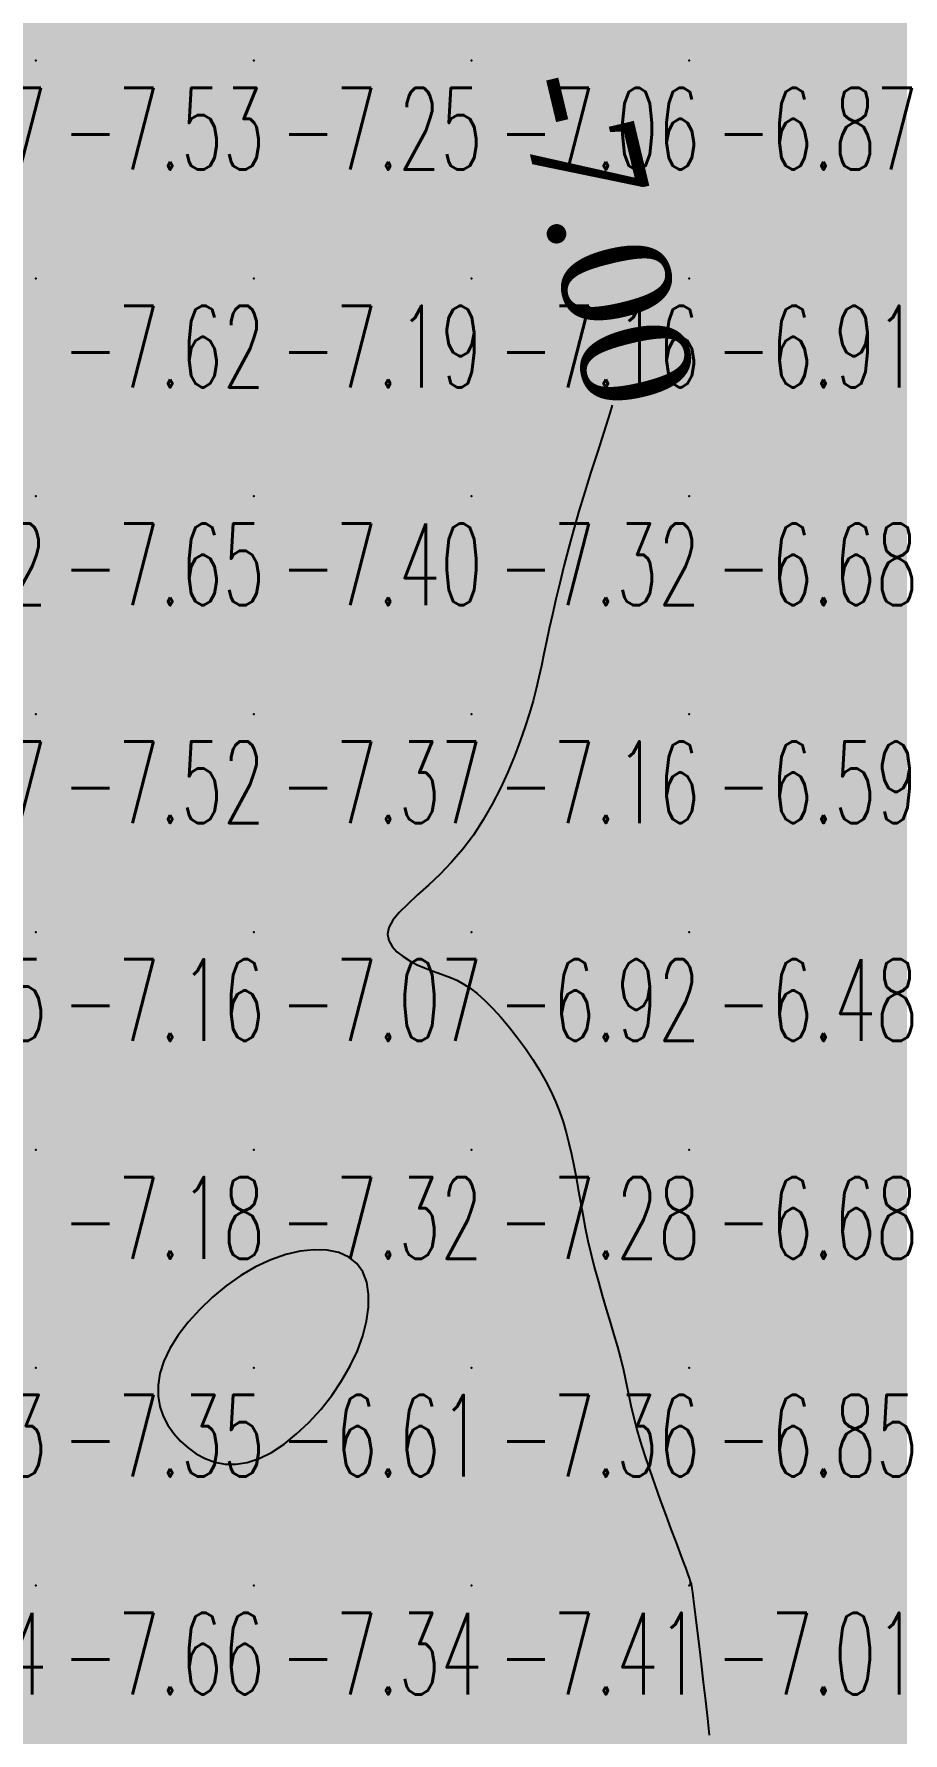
# Model space of a CAD drawing. Header units: millimetres. Extents: x 88261 to 90953, y 390274 to 392322.
# Drawn here: x 90060.2 to 90100.1, y 391390.5 to 391468.5 of the extents above; entities that cross this region are included whole.
import ezdxf
from ezdxf.enums import TextEntityAlignment as Align

# ---------------------------------------------------------------- set-up
doc = ezdxf.new("R2010")
doc.units = ezdxf.units.MM
doc.header["$LTSCALE"] = 25
for name, color, linetype in [('CN_03_00', 7, 'Continuous'), ('Cotation Courbes de niveau', 7, 'Continuous'), ('COTEAlt', 7, 'Continuous'), ('TN_COLORIAGE', 7, 'Continuous')]:
    doc.layers.add(name, color=color, linetype=linetype)
doc.styles.add('Simplex 1.0', font='Simplex.shx', dxfattribs={"width": 0.99, "height": 2.5})
doc.styles.get("Standard").update_dxf_attribs({"font": 'times.ttf'})

# ---------------------------------------------------------------- blocks, each defined once
blk = doc.blocks.new('COTE')
at = {"color": 0}
blk.add_point((0, 0), dxfattribs=at)
at = {"layer": 'COTEAlt'}
blk.add_attdef('ALT', text='', height=3.75, dxfattribs=at).set_placement((1.25, -1.25), align=Align.TOP_LEFT)

msp = doc.modelspace()

# ---------------------------------------------------------------- linework, layer by layer
at = {"layer": 'CN_03_00', "elevation": -7, "flags": 128}
msp.add_lwpolyline([(90086.71, 391451.421), (90086.603, 391451.064), (90086.324, 391450.178), (90086.033, 391449.27), (90085.739, 391448.355), (90085.454, 391447.445), (90085.186, 391446.553), (90084.937, 391445.684), (90084.707, 391444.842), (90084.495, 391444.031), (90084.301, 391443.254), (90084.124, 391442.516), (90083.965, 391441.82), (90083.823, 391441.171), (90083.696, 391440.569), (90083.58, 391440.004), (90083.466, 391439.463), (90083.35, 391438.934), (90083.223, 391438.403), (90083.081, 391437.858), (90082.915, 391437.285), (90082.72, 391436.672), (90082.489, 391436.01), (90082.223, 391435.309), (90081.92, 391434.582), (90081.58, 391433.843), (90081.204, 391433.105), (90080.792, 391432.383), (90080.343, 391431.689), (90079.858, 391431.039), (90079.339, 391430.441), (90078.805, 391429.895), (90078.277, 391429.396), (90077.775, 391428.94), (90077.321, 391428.522), (90076.936, 391428.137), (90076.641, 391427.781), (90076.457, 391427.449), (90076.399, 391427.138), (90076.454, 391426.848), (90076.603, 391426.579), (90076.826, 391426.332), (90077.106, 391426.109), (90077.422, 391425.91), (90077.756, 391425.737), (90078.089, 391425.59), (90078.405, 391425.468), (90078.705, 391425.361), (90078.997, 391425.259), (90079.284, 391425.15), (90079.574, 391425.021), (90079.872, 391424.863), (90080.183, 391424.663), (90080.513, 391424.41), (90080.865, 391424.095), (90081.234, 391423.726), (90081.613, 391423.311), (90081.994, 391422.861), (90082.368, 391422.385), (90082.729, 391421.892), (90083.068, 391421.393), (90083.378, 391420.897), (90083.653, 391420.412), (90083.895, 391419.935), (90084.107, 391419.464), (90084.293, 391418.993), (90084.456, 391418.519), (90084.6, 391418.039), (90084.728, 391417.548), (90084.843, 391417.042), (90084.95, 391416.519), (90085.052, 391415.978), (90085.152, 391415.421), (90085.253, 391414.85), (90085.36, 391414.264), (90085.475, 391413.666), (90085.601, 391413.056), (90085.744, 391412.435), (90085.903, 391411.807), (90086.076, 391411.176), (90086.257, 391410.548), (90086.441, 391409.929), (90086.621, 391409.327), (90086.794, 391408.747), (90086.953, 391408.196), (90087.092, 391407.68), (90087.21, 391407.202), (90087.311, 391406.751), (90087.403, 391406.315), (90087.493, 391405.879), (90087.59, 391405.431), (90087.702, 391404.955), (90087.836, 391404.44), (90087.999, 391403.871), (90088.197, 391403.24), (90088.423, 391402.563), (90088.667, 391401.862), (90088.92, 391401.158), (90089.171, 391400.472), (90089.412, 391399.825), (90089.631, 391399.24), (90089.82, 391398.738), (90089.972, 391398.333), (90090.088, 391398.02), (90090.174, 391397.786), (90090.235, 391397.618), (90090.275, 391397.504), (90090.3, 391397.431), (90090.315, 391397.386), (90090.324, 391397.358), (90090.332, 391397.332), (90090.342, 391397.293), (90090.356, 391397.222), (90090.374, 391397.102), (90090.401, 391396.915), (90090.436, 391396.645), (90090.483, 391396.272), (90090.544, 391395.78), (90090.619, 391395.16), (90090.705, 391394.435), (90090.799, 391393.638), (90090.896, 391392.8), (90090.992, 391391.953), (90091.085, 391391.13), (90091.168, 391390.363)], dxfattribs=at)
msp.add_lwpolyline([(90071.063, 391403.353), (90071.641, 391403.733), (90072.219, 391404.196), (90072.785, 391404.73), (90073.326, 391405.322), (90073.83, 391405.959), (90074.287, 391406.629), (90074.684, 391407.319), (90075.01, 391408.016), (90075.26, 391408.707), (90075.432, 391409.381), (90075.521, 391410.023), (90075.525, 391410.621), (90075.439, 391411.163), (90075.259, 391411.634), (90074.984, 391412.024), (90074.611, 391412.32), (90074.152, 391412.522), (90073.619, 391412.633), (90073.028, 391412.654), (90072.39, 391412.586), (90071.721, 391412.432), (90071.032, 391412.193), (90070.339, 391411.872), (90069.654, 391411.471), (90068.989, 391411.002), (90068.357, 391410.48), (90067.771, 391409.917), (90067.242, 391409.328), (90066.782, 391408.725), (90066.404, 391408.123), (90066.12, 391407.535), (90065.939, 391406.973), (90065.856, 391406.439), (90065.86, 391405.934), (90065.944, 391405.459), (90066.098, 391405.015), (90066.313, 391404.601), (90066.58, 391404.219), (90066.89, 391403.87), (90067.236, 391403.555), (90067.614, 391403.283), (90068.024, 391403.063), (90068.464, 391402.903), (90068.932, 391402.815), (90069.428, 391402.807), (90069.949, 391402.888), (90070.495, 391403.068), (90071.063, 391403.353)], close=True, dxfattribs=at)
at = {"layer": 'TN_COLORIAGE', "color": 161}
for points in [[(90053.928, 391470.918, -7.53), (90053.866, 391467.239, -7.53), (90060.249, 391477.239, -7.53), (90060.249, 391467.239, -7.53)], [(90060.249, 391477.239, -7.303), (90060.249, 391467.239, -7.303), (90070.249, 391477.239, -7.303)], [(90060.249, 391467.239, -7.303), (90070.249, 391467.239, -7.303), (90070.249, 391477.239, -7.303)], [(90070.249, 391477.239, -7.003), (90070.249, 391467.239, -7.003), (90080.249, 391477.239, -7.003)], [(90070.249, 391467.239, -7.003), (90080.249, 391467.239, -7.003), (90080.249, 391477.239, -7.003)], [(90080.249, 391467.239, -7), (90082.22, 391469.211, -7), (90080.249, 391477.239, -7), (90080.367, 391477.239, -7)], [(90082.22, 391469.211, -7.058), (90083.344, 391467.239, -7.058), (90080.249, 391467.239, -7.058)], [(90050.249, 391461.404, -7.53), (90053.866, 391467.239, -7.53), (90050.249, 391457.239, -7.53), (90060.249, 391467.239, -7.53)], [(90050.249, 391457.239, -7.53), (90060.249, 391457.239, -7.53), (90060.249, 391467.239, -7.53)], [(90060.249, 391467.239, -7.254), (90060.249, 391457.239, -7.254), (90070.249, 391467.239, -7.254)], [(90060.249, 391457.239, -7.254), (90070.249, 391457.239, -7.254), (90070.249, 391467.239, -7.254)], [(90070.249, 391467.239, -7.058), (90070.249, 391457.239, -7.058), (90080.249, 391467.239, -7.058)], [(90070.249, 391457.239, -7.058), (90080.249, 391457.239, -7.058), (90080.249, 391467.239, -7.058)], [(90080.249, 391457.239, -7), (90085.755, 391462.745, -7), (90080.249, 391467.239, -7), (90083.344, 391467.239, -7)], [(90085.755, 391462.745, -7.159), (90086.68, 391457.239, -7.159), (90080.249, 391457.239, -7.159)], [(90050.249, 391451.122, -7.62), (90052.657, 391449.647, -7.62), (90050.249, 391457.239, -7.62), (90060.249, 391457.239, -7.62)], [(90052.792, 391447.239, -7.62), (90052.657, 391449.647, -7.62), (90060.249, 391447.239, -7.62), (90060.249, 391457.239, -7.62)], [(90060.249, 391457.239, -7.19), (90060.249, 391447.239, -7.19), (90070.249, 391457.239, -7.19)], [(90060.249, 391447.239, -7.19), (90070.249, 391447.239, -7.19), (90070.249, 391457.239, -7.19)], [(90070.249, 391457.239, -7.159), (90070.249, 391447.239, -7.159), (90080.249, 391457.239, -7.159)], [(90070.249, 391447.239, -7.159), (90080.249, 391447.239, -7.159), (90080.249, 391457.239, -7.159)], [(90080.249, 391447.239, -7), (90088.084, 391455.074, -7), (90080.249, 391457.239, -7), (90086.68, 391457.239, -7)], [(90085.248, 391447.239, -7.319), (90088.084, 391455.074, -7.319), (90080.249, 391447.239, -7.319)], [(90050.249, 391439.369, -7.647), (90052.792, 391447.239, -7.647), (90050.249, 391437.239, -7.647), (90060.249, 391447.239, -7.647)], [(90050.249, 391437.239, -7.647), (90060.249, 391437.239, -7.647), (90060.249, 391447.239, -7.647)], [(90060.249, 391447.239, -7.401), (90060.249, 391437.239, -7.401), (90070.249, 391447.239, -7.401)], [(90060.249, 391437.239, -7.401), (90070.249, 391437.239, -7.401), (90070.249, 391447.239, -7.401)], [(90070.249, 391447.239, -7.319), (90070.249, 391437.239, -7.319), (90080.249, 391447.239, -7.319)], [(90070.249, 391437.239, -7.319), (90080.249, 391437.239, -7.319), (90080.249, 391447.239, -7.319)], [(90080.249, 391447.239, -7), (90085.248, 391447.239, -7), (90080.249, 391437.239, -7), (90083.646, 391440.637, -7)], [(90083.106, 391437.239, -7.164), (90083.646, 391440.637, -7.164), (90080.249, 391437.239, -7.164)], [(90050.249, 391437.239, -7.518), (90050.249, 391427.239, -7.518), (90060.249, 391437.239, -7.518)], [(90050.249, 391427.239, -7.518), (90060.249, 391427.239, -7.518), (90060.249, 391437.239, -7.518)], [(90060.249, 391437.239, -7.367), (90060.249, 391427.239, -7.367), (90070.249, 391437.239, -7.367)], [(90060.249, 391427.239, -7.367), (90070.249, 391427.239, -7.367), (90070.249, 391437.239, -7.367)], [(90070.249, 391437.239, -7.164), (90070.249, 391427.239, -7.164), (90080.249, 391437.239, -7.164)], [(90080.249, 391437.239, -7), (90080.249, 391430.438, -7), (90070.249, 391427.239, -7), (90075.046, 391427.239, -7)], [(90083.106, 391437.239, -7.164), (90080.249, 391430.438, -7.164), (90080.249, 391437.239, -7.164)], [(90050.249, 391427.239, -7.157), (90050.249, 391417.239, -7.157), (90060.249, 391427.239, -7.157)], [(90050.249, 391417.239, -7.157), (90060.249, 391417.239, -7.157), (90060.249, 391427.239, -7.157)], [(90060.249, 391427.239, -7.071), (90060.249, 391417.239, -7.071), (90070.249, 391427.239, -7.071)], [(90060.249, 391417.239, -7.071), (90070.249, 391417.239, -7.071), (90070.249, 391427.239, -7.071)], [(90070.249, 391417.239, -7), (90078.309, 391425.3, -7), (90070.249, 391427.239, -7), (90075.046, 391427.239, -7)], [(90070.249, 391417.239, -7), (90078.309, 391425.3, -7), (90080.249, 391417.239, -7), (90080.249, 391425.099, -7)], [(90083.771, 391420.762, -7.283), (90080.249, 391425.099, -7.283), (90080.249, 391417.239, -7.283)], [(90083.771, 391420.762, -7.283), (90084.937, 391417.239, -7.283), (90080.249, 391417.239, -7.283)], [(90050.249, 391417.239, -7.176), (90050.249, 391407.239, -7.176), (90060.249, 391417.239, -7.176)], [(90050.249, 391407.239, -7.176), (90060.249, 391407.239, -7.176), (90060.249, 391417.239, -7.176)], [(90060.249, 391417.239, -7.321), (90060.249, 391407.239, -7.321), (90070.249, 391417.239, -7.321)], [(90060.249, 391407.239, -7), (90064.987, 391407.239, -7), (90070.249, 391417.239, -7), (90070.249, 391412.737, -7)], [(90070.249, 391417.239, -7), (90070.249, 391412.737, -7), (90080.249, 391417.239, -7), (90076.051, 391413.041, -7)], [(90080.249, 391407.239, -7), (90075.451, 391407.239, -7), (90080.249, 391417.239, -7), (90076.051, 391413.041, -7)], [(90080.249, 391407.239, -7), (90085.543, 391412.534, -7), (90080.249, 391417.239, -7), (90084.937, 391417.239, -7)], [(90085.543, 391412.534, -7.361), (90087.353, 391407.239, -7.361), (90080.249, 391407.239, -7.361)], [(90050.249, 391400.444, -7.353), (90050.764, 391397.755, -7.353), (90050.249, 391407.239, -7.353), (90060.249, 391407.239, -7.353)], [(90051.188, 391397.239, -7.353), (90050.764, 391397.755, -7.353), (90060.249, 391397.239, -7.353), (90060.249, 391407.239, -7.353)], [(90060.249, 391397.239, -7), (90066.526, 391403.517, -7), (90060.249, 391407.239, -7), (90064.987, 391407.239, -7)], [(90080.249, 391407.239, -7), (90075.451, 391407.239, -7), (90070.249, 391397.239, -7), (90070.249, 391401.913, -7)], [(90070.249, 391397.239, -7.361), (90080.249, 391397.239, -7.361), (90080.249, 391407.239, -7.361)], [(90080.249, 391397.239, -7), (90087.598, 391404.589, -7), (90080.249, 391407.239, -7), (90087.353, 391407.239, -7)], [(90080.249, 391397.239, -7), (90087.598, 391404.589, -7), (90090.249, 391397.239, -7), (90090.249, 391397.629, -7)], [(90060.249, 391397.239, -7), (90066.526, 391403.517, -7), (90070.249, 391397.239, -7), (90070.249, 391401.913, -7)], [(90090.329, 391397.32, -7.006), (90090.249, 391397.629, -7.006), (90090.249, 391397.239, -7.006)], [(90050.249, 391391.112, -7.66), (90051.188, 391397.239, -7.66), (90050.249, 391387.239, -7.66), (90060.249, 391397.239, -7.66)], [(90050.249, 391387.239, -7.66), (90060.249, 391387.239, -7.66), (90060.249, 391397.239, -7.66)], [(90060.249, 391397.239, -7.344), (90060.249, 391387.239, -7.344), (90070.249, 391397.239, -7.344)], [(90060.249, 391387.239, -7.344), (90070.249, 391387.239, -7.344), (90070.249, 391397.239, -7.344)], [(90070.249, 391397.239, -7.408), (90070.249, 391387.239, -7.408), (90080.249, 391397.239, -7.408)], [(90070.249, 391387.239, -7.408), (90080.249, 391387.239, -7.408), (90080.249, 391397.239, -7.408)], [(90080.249, 391397.239, -7.006), (90080.249, 391387.239, -7.006), (90090.249, 391397.239, -7.006)], [(90080.249, 391387.239, -7.006), (90090.249, 391387.239, -7.006), (90090.249, 391397.239, -7.006)], [(90090.329, 391397.32, -7.006), (90090.38, 391397.239, -7.006), (90090.249, 391397.239, -7.006)], [(90090.249, 391387.239, -7), (90091.415, 391388.405, -7), (90090.249, 391397.239, -7), (90090.38, 391397.239, -7)]]:
    msp.add_solid(points, dxfattribs=at)
at = {"layer": 'TN_COLORIAGE', "color": 151}
for points in [[(90083.344, 391467.239, -6.764), (90082.22, 391469.211, -6.764), (90090.249, 391467.239, -6.764), (90090.249, 391477.239, -6.764)], [(90090.249, 391477.239, -6.655), (90090.249, 391467.239, -6.655), (90100.249, 391477.239, -6.655)], [(90090.249, 391467.239, -6.655), (90100.249, 391467.239, -6.655), (90100.249, 391477.239, -6.655)], [(90083.344, 391467.239, -6.87), (90085.755, 391462.745, -6.87), (90090.249, 391467.239, -6.87)], [(90086.68, 391457.239, -6.87), (90085.755, 391462.745, -6.87), (90090.249, 391457.239, -6.87), (90090.249, 391467.239, -6.87)], [(90090.249, 391467.239, -6.517), (90090.249, 391457.239, -6.517), (90100.249, 391467.239, -6.517)], [(90090.249, 391457.239, -6.517), (90100.249, 391457.239, -6.517), (90100.249, 391467.239, -6.517)], [(90088.084, 391455.074, -6.681), (90085.248, 391447.239, -6.681), (90090.249, 391457.239, -6.681), (90090.249, 391447.239, -6.681)], [(90086.68, 391457.239, -6.912), (90088.084, 391455.074, -6.912), (90090.249, 391457.239, -6.912)], [(90090.249, 391457.239, -6.501), (90090.249, 391447.239, -6.501), (90100.249, 391457.239, -6.501)], [(90090.249, 391447.239, -6.501), (90100.249, 391447.239, -6.501), (90100.249, 391457.239, -6.501)], [(90083.646, 391440.637, -6.59), (90083.106, 391437.239, -6.59), (90090.249, 391447.239, -6.59), (90090.249, 391437.239, -6.59)], [(90083.646, 391440.637, -6.681), (90085.248, 391447.239, -6.681), (90090.249, 391447.239, -6.681)], [(90090.249, 391447.239, -6.467), (90090.249, 391437.239, -6.467), (90100.249, 391447.239, -6.467)], [(90090.249, 391437.239, -6.467), (90100.249, 391437.239, -6.467), (90100.249, 391447.239, -6.467)], [(90080.249, 391430.438, -6.59), (90083.106, 391437.239, -6.59), (90080.249, 391427.239, -6.59), (90090.249, 391437.239, -6.59)], [(90080.249, 391427.239, -6.59), (90090.249, 391427.239, -6.59), (90090.249, 391437.239, -6.59)], [(90090.249, 391437.239, -6.349), (90090.249, 391427.239, -6.349), (90100.249, 391437.239, -6.349)], [(90090.249, 391427.239, -6.349), (90100.249, 391427.239, -6.349), (90100.249, 391437.239, -6.349)], [(90075.046, 391427.239, -6.923), (90080.249, 391430.438, -6.923), (90080.249, 391427.239, -6.923)], [(90075.046, 391427.239, -6.923), (90078.309, 391425.3, -6.923), (90080.249, 391427.239, -6.923)], [(90080.249, 391425.099, -6.923), (90078.309, 391425.3, -6.923), (90080.249, 391427.239, -6.923)], [(90080.249, 391425.099, -6.479), (90083.771, 391420.762, -6.479), (90080.249, 391427.239, -6.479), (90090.249, 391427.239, -6.479)], [(90084.937, 391417.239, -6.479), (90083.771, 391420.762, -6.479), (90090.249, 391417.239, -6.479), (90090.249, 391427.239, -6.479)], [(90090.249, 391427.239, -6.173), (90090.249, 391417.239, -6.173), (90100.249, 391427.239, -6.173)], [(90090.249, 391417.239, -6.173), (90100.249, 391417.239, -6.173), (90100.249, 391427.239, -6.173)], [(90084.937, 391417.239, -6.679), (90085.543, 391412.534, -6.679), (90090.249, 391417.239, -6.679)], [(90087.353, 391407.239, -6.679), (90085.543, 391412.534, -6.679), (90090.249, 391407.239, -6.679), (90090.249, 391417.239, -6.679)], [(90090.249, 391417.239, -6.046), (90090.249, 391407.239, -6.046), (90100.249, 391417.239, -6.046)], [(90090.249, 391407.239, -6.046), (90100.249, 391407.239, -6.046), (90100.249, 391417.239, -6.046)], [(90070.249, 391412.737, -6.608), (90064.987, 391407.239, -6.608), (90070.249, 391407.239, -6.608)], [(90076.051, 391413.041, -6.608), (90070.249, 391412.737, -6.608), (90070.249, 391407.239, -6.608)], [(90076.051, 391413.041, -6.608), (90075.451, 391407.239, -6.608), (90070.249, 391407.239, -6.608)], [(90064.987, 391407.239, -6.608), (90066.526, 391403.517, -6.608), (90070.249, 391407.239, -6.608)], [(90070.249, 391401.913, -6.608), (90066.526, 391403.517, -6.608), (90070.249, 391407.239, -6.608)], [(90070.249, 391401.913, -6.608), (90075.451, 391407.239, -6.608), (90070.249, 391407.239, -6.608)], [(90087.353, 391407.239, -6.853), (90087.598, 391404.589, -6.853), (90090.249, 391407.239, -6.853)], [(90090.249, 391397.629, -6.853), (90087.598, 391404.589, -6.853), (90090.249, 391407.239, -6.853)], [(90090.249, 391397.629, -6.262), (90090.329, 391397.32, -6.262), (90090.249, 391407.239, -6.262), (90100.249, 391407.239, -6.262)], [(90090.38, 391397.239, -6.262), (90090.329, 391397.32, -6.262), (90100.249, 391397.239, -6.262), (90100.249, 391407.239, -6.262)], [(90090.38, 391397.239, -6.551), (90091.415, 391388.405, -6.551), (90100.249, 391397.239, -6.551)], [(90091.415, 391388.405, -6.542), (90091.396, 391387.239, -6.542), (90100.249, 391397.239, -6.542), (90100.249, 391387.239, -6.542)]]:
    msp.add_solid(points, dxfattribs=at)

# ---------------------------------------------------------------- block references
at = {"layer": 'COTEAlt'}
ref = msp.add_blockref('COTE', (90050.249, 391467.239), dxfattribs=at)
ref.add_attrib('ALT', '-8.27', dxfattribs={"height": 3.75, "style": 'Simplex 1.0', "width": 0.6}).set_placement((90051.499, 391465.989), align=Align.TOP_LEFT)
ref = msp.add_blockref('COTE', (90060.249, 391467.239), dxfattribs=at)
ref.add_attrib('ALT', '-7.53', dxfattribs={"height": 3.75, "style": 'Simplex 1.0', "width": 0.6}).set_placement((90061.499, 391465.989), align=Align.TOP_LEFT)
ref = msp.add_blockref('COTE', (90070.249, 391467.239), dxfattribs=at)
ref.add_attrib('ALT', '-7.25', dxfattribs={"height": 3.75, "style": 'Simplex 1.0', "width": 0.6}).set_placement((90071.499, 391465.989), align=Align.TOP_LEFT)
ref = msp.add_blockref('COTE', (90080.249, 391467.239), dxfattribs=at)
ref.add_attrib('ALT', '-7.06', dxfattribs={"height": 3.75, "style": 'Simplex 1.0', "width": 0.6}).set_placement((90081.499, 391465.989), align=Align.TOP_LEFT)
ref = msp.add_blockref('COTE', (90090.249, 391467.239), dxfattribs=at)
ref.add_attrib('ALT', '-6.87', dxfattribs={"height": 3.75, "style": 'Simplex 1.0', "width": 0.6}).set_placement((90091.499, 391465.989), align=Align.TOP_LEFT)
ref = msp.add_blockref('COTE', (90060.249, 391457.239), dxfattribs=at)
ref.add_attrib('ALT', '-7.62', dxfattribs={"height": 3.75, "style": 'Simplex 1.0', "width": 0.6}).set_placement((90061.499, 391455.989), align=Align.TOP_LEFT)
ref = msp.add_blockref('COTE', (90070.249, 391457.239), dxfattribs=at)
ref.add_attrib('ALT', '-7.19', dxfattribs={"height": 3.75, "style": 'Simplex 1.0', "width": 0.6}).set_placement((90071.499, 391455.989), align=Align.TOP_LEFT)
ref = msp.add_blockref('COTE', (90080.249, 391457.239), dxfattribs=at)
ref.add_attrib('ALT', '-7.16', dxfattribs={"height": 3.75, "style": 'Simplex 1.0', "width": 0.6}).set_placement((90081.499, 391455.989), align=Align.TOP_LEFT)
ref = msp.add_blockref('COTE', (90090.249, 391457.239), dxfattribs=at)
ref.add_attrib('ALT', '-6.91', dxfattribs={"height": 3.75, "style": 'Simplex 1.0', "width": 0.6}).set_placement((90091.499, 391455.989), align=Align.TOP_LEFT)
ref = msp.add_blockref('COTE', (90050.249, 391447.239), dxfattribs=at)
ref.add_attrib('ALT', '-8.12', dxfattribs={"height": 3.75, "style": 'Simplex 1.0', "width": 0.6}).set_placement((90051.499, 391445.989), align=Align.TOP_LEFT)
ref = msp.add_blockref('COTE', (90060.249, 391447.239), dxfattribs=at)
ref.add_attrib('ALT', '-7.65', dxfattribs={"height": 3.75, "style": 'Simplex 1.0', "width": 0.6}).set_placement((90061.499, 391445.989), align=Align.TOP_LEFT)
ref = msp.add_blockref('COTE', (90070.249, 391447.239), dxfattribs=at)
ref.add_attrib('ALT', '-7.40', dxfattribs={"height": 3.75, "style": 'Simplex 1.0', "width": 0.6}).set_placement((90071.499, 391445.989), align=Align.TOP_LEFT)
ref = msp.add_blockref('COTE', (90080.249, 391447.239), dxfattribs=at)
ref.add_attrib('ALT', '-7.32', dxfattribs={"height": 3.75, "style": 'Simplex 1.0', "width": 0.6}).set_placement((90081.499, 391445.989), align=Align.TOP_LEFT)
ref = msp.add_blockref('COTE', (90090.249, 391447.239), dxfattribs=at)
ref.add_attrib('ALT', '-6.68', dxfattribs={"height": 3.75, "style": 'Simplex 1.0', "width": 0.6}).set_placement((90091.499, 391445.989), align=Align.TOP_LEFT)
ref = msp.add_blockref('COTE', (90050.249, 391437.239), dxfattribs=at)
ref.add_attrib('ALT', '-7.97', dxfattribs={"height": 3.75, "style": 'Simplex 1.0', "width": 0.6}).set_placement((90051.499, 391435.989), align=Align.TOP_LEFT)
ref = msp.add_blockref('COTE', (90060.249, 391437.239), dxfattribs=at)
ref.add_attrib('ALT', '-7.52', dxfattribs={"height": 3.75, "style": 'Simplex 1.0', "width": 0.6}).set_placement((90061.499, 391435.989), align=Align.TOP_LEFT)
ref = msp.add_blockref('COTE', (90070.249, 391437.239), dxfattribs=at)
ref.add_attrib('ALT', '-7.37', dxfattribs={"height": 3.75, "style": 'Simplex 1.0', "width": 0.6}).set_placement((90071.499, 391435.989), align=Align.TOP_LEFT)
ref = msp.add_blockref('COTE', (90080.249, 391437.239), dxfattribs=at)
ref.add_attrib('ALT', '-7.16', dxfattribs={"height": 3.75, "style": 'Simplex 1.0', "width": 0.6}).set_placement((90081.499, 391435.989), align=Align.TOP_LEFT)
ref = msp.add_blockref('COTE', (90090.249, 391437.239), dxfattribs=at)
ref.add_attrib('ALT', '-6.59', dxfattribs={"height": 3.75, "style": 'Simplex 1.0', "width": 0.6}).set_placement((90091.499, 391435.989), align=Align.TOP_LEFT)
ref = msp.add_blockref('COTE', (90050.249, 391427.239), dxfattribs=at)
ref.add_attrib('ALT', '-7.65', dxfattribs={"height": 3.75, "style": 'Simplex 1.0', "width": 0.6}).set_placement((90051.499, 391425.989), align=Align.TOP_LEFT)
ref = msp.add_blockref('COTE', (90060.249, 391427.239), dxfattribs=at)
ref.add_attrib('ALT', '-7.16', dxfattribs={"height": 3.75, "style": 'Simplex 1.0', "width": 0.6}).set_placement((90061.499, 391425.989), align=Align.TOP_LEFT)
ref = msp.add_blockref('COTE', (90070.249, 391427.239), dxfattribs=at)
ref.add_attrib('ALT', '-7.07', dxfattribs={"height": 3.75, "style": 'Simplex 1.0', "width": 0.6}).set_placement((90071.499, 391425.989), align=Align.TOP_LEFT)
ref = msp.add_blockref('COTE', (90080.249, 391427.239), dxfattribs=at)
ref.add_attrib('ALT', '-6.92', dxfattribs={"height": 3.75, "style": 'Simplex 1.0', "width": 0.6}).set_placement((90081.499, 391425.989), align=Align.TOP_LEFT)
ref = msp.add_blockref('COTE', (90090.249, 391427.239), dxfattribs=at)
ref.add_attrib('ALT', '-6.48', dxfattribs={"height": 3.75, "style": 'Simplex 1.0', "width": 0.6}).set_placement((90091.499, 391425.989), align=Align.TOP_LEFT)
ref = msp.add_blockref('COTE', (90060.249, 391417.239), dxfattribs=at)
ref.add_attrib('ALT', '-7.18', dxfattribs={"height": 3.75, "style": 'Simplex 1.0', "width": 0.6}).set_placement((90061.499, 391415.989), align=Align.TOP_LEFT)
ref = msp.add_blockref('COTE', (90070.249, 391417.239), dxfattribs=at)
ref.add_attrib('ALT', '-7.32', dxfattribs={"height": 3.75, "style": 'Simplex 1.0', "width": 0.6}).set_placement((90071.499, 391415.989), align=Align.TOP_LEFT)
ref = msp.add_blockref('COTE', (90080.249, 391417.239), dxfattribs=at)
ref.add_attrib('ALT', '-7.28', dxfattribs={"height": 3.75, "style": 'Simplex 1.0', "width": 0.6}).set_placement((90081.499, 391415.989), align=Align.TOP_LEFT)
ref = msp.add_blockref('COTE', (90090.249, 391417.239), dxfattribs=at)
ref.add_attrib('ALT', '-6.68', dxfattribs={"height": 3.75, "style": 'Simplex 1.0', "width": 0.6}).set_placement((90091.499, 391415.989), align=Align.TOP_LEFT)
ref = msp.add_blockref('COTE', (90050.249, 391407.239), dxfattribs=at)
ref.add_attrib('ALT', '-7.93', dxfattribs={"height": 3.75, "style": 'Simplex 1.0', "width": 0.6}).set_placement((90051.499, 391405.989), align=Align.TOP_LEFT)
ref = msp.add_blockref('COTE', (90060.249, 391407.239), dxfattribs=at)
ref.add_attrib('ALT', '-7.35', dxfattribs={"height": 3.75, "style": 'Simplex 1.0', "width": 0.6}).set_placement((90061.499, 391405.989), align=Align.TOP_LEFT)
ref = msp.add_blockref('COTE', (90070.249, 391407.239), dxfattribs=at)
ref.add_attrib('ALT', '-6.61', dxfattribs={"height": 3.75, "style": 'Simplex 1.0', "width": 0.6}).set_placement((90071.499, 391405.989), align=Align.TOP_LEFT)
ref = msp.add_blockref('COTE', (90080.249, 391407.239), dxfattribs=at)
ref.add_attrib('ALT', '-7.36', dxfattribs={"height": 3.75, "style": 'Simplex 1.0', "width": 0.6}).set_placement((90081.499, 391405.989), align=Align.TOP_LEFT)
ref = msp.add_blockref('COTE', (90090.249, 391407.239), dxfattribs=at)
ref.add_attrib('ALT', '-6.85', dxfattribs={"height": 3.75, "style": 'Simplex 1.0', "width": 0.6}).set_placement((90091.499, 391405.989), align=Align.TOP_LEFT)
ref = msp.add_blockref('COTE', (90050.249, 391397.239), dxfattribs=at)
ref.add_attrib('ALT', '-8.04', dxfattribs={"height": 3.75, "style": 'Simplex 1.0', "width": 0.6}).set_placement((90051.499, 391395.989), align=Align.TOP_LEFT)
ref = msp.add_blockref('COTE', (90060.249, 391397.239), dxfattribs=at)
ref.add_attrib('ALT', '-7.66', dxfattribs={"height": 3.75, "style": 'Simplex 1.0', "width": 0.6}).set_placement((90061.499, 391395.989), align=Align.TOP_LEFT)
ref = msp.add_blockref('COTE', (90070.249, 391397.239), dxfattribs=at)
ref.add_attrib('ALT', '-7.34', dxfattribs={"height": 3.75, "style": 'Simplex 1.0', "width": 0.6}).set_placement((90071.499, 391395.989), align=Align.TOP_LEFT)
ref = msp.add_blockref('COTE', (90080.249, 391397.239), dxfattribs=at)
ref.add_attrib('ALT', '-7.41', dxfattribs={"height": 3.75, "style": 'Simplex 1.0', "width": 0.6}).set_placement((90081.499, 391395.989), align=Align.TOP_LEFT)
ref = msp.add_blockref('COTE', (90090.249, 391397.239), dxfattribs=at)
ref.add_attrib('ALT', '-7.01', dxfattribs={"height": 3.75, "style": 'Simplex 1.0', "width": 0.6}).set_placement((90091.499, 391395.989), align=Align.TOP_LEFT)

# ---------------------------------------------------------------- texts
at = {"layer": 'Cotation Courbes de niveau'}
msp.add_text('-7.00', height=5, rotation=283.40941, dxfattribs=at).set_placement((90086.4, 391459.176, -7), align=Align.MIDDLE_CENTER)

doc.saveas('drawing.dxf')
